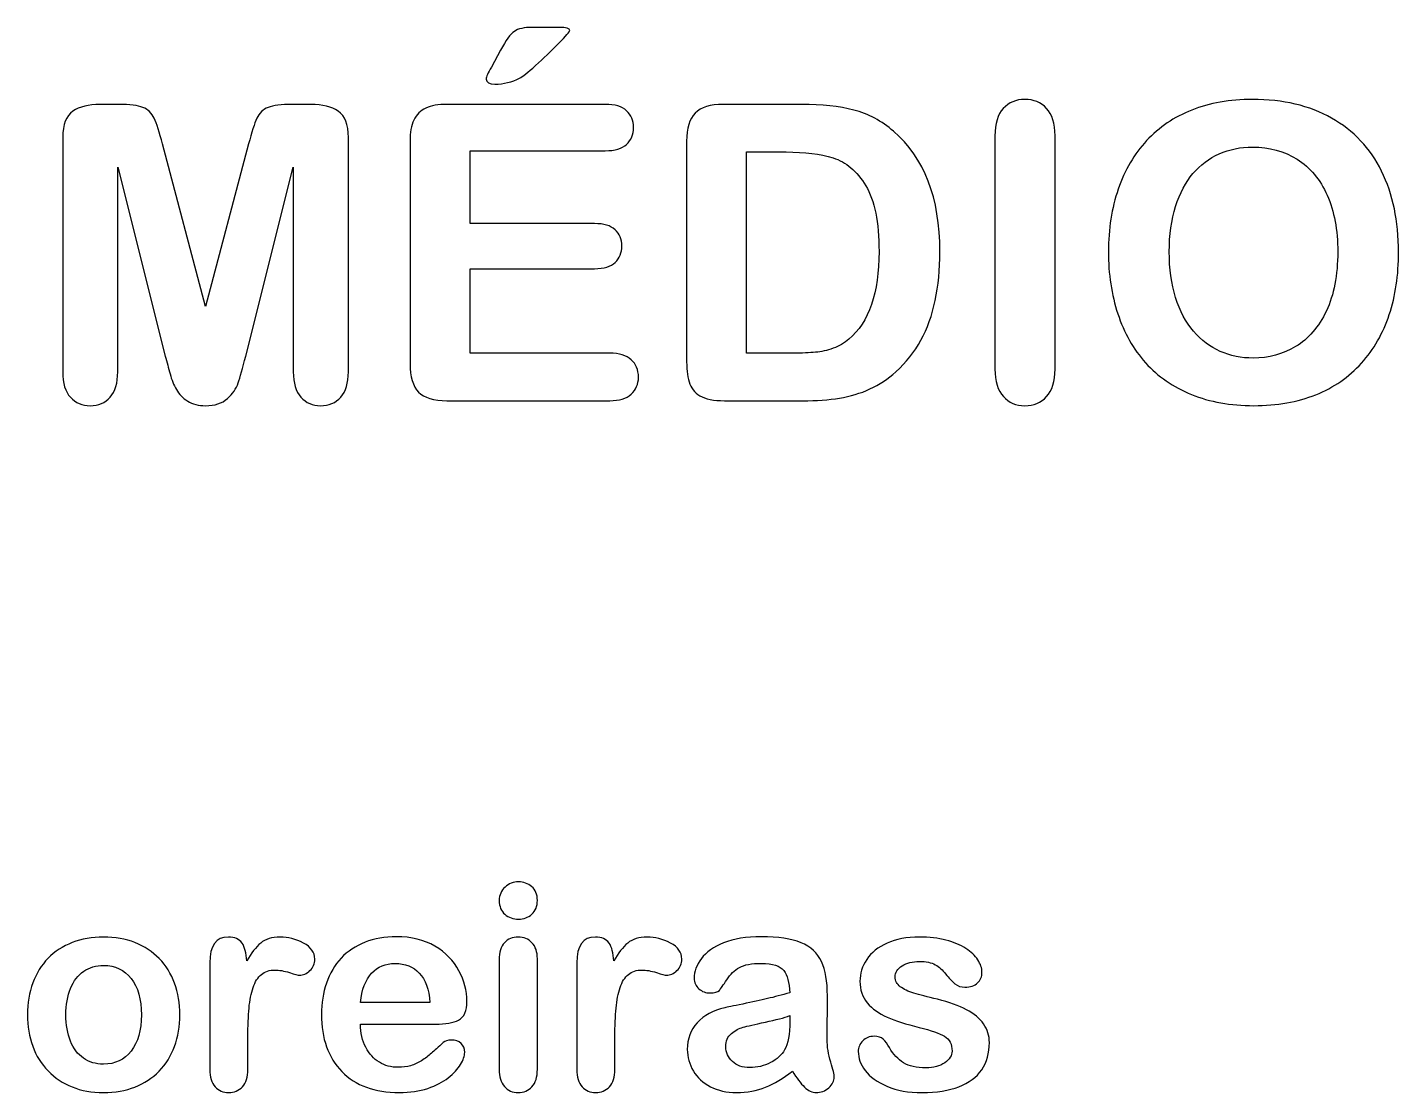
# Model space of a CAD drawing. Header units: millimetres. Extents: x -142 to 129, y -111 to 105.
# Drawn here: x -74.16 to -50.93, y 15.29 to 33.34 of the extents above; entities that cross this region are included whole.
import ezdxf

# ---------------------------------------------------------------- set-up
doc = ezdxf.new("R2010")
doc.units = ezdxf.units.MM
doc.header["$MEASUREMENT"] = 0
doc.layers.add('Layer 1', color=7, linetype='Continuous')

msp = doc.modelspace()

# ---------------------------------------------------------------- linework, layer by layer
at = {"layer": 'Layer 1', "color": 250}
for points, knots in [([(-65.6059, 33.3388), (-65.6059, 33.3388), (-65.1431, 33.3388), (-65.1431, 33.3388), (-65.0263, 33.3388), (-64.9678, 33.3213), (-64.9678, 33.2874), (-64.9678, 33.2699), (-65.0321, 33.1951), (-65.1595, 33.0654), (-65.288, 32.9357), (-65.4166, 32.8118), (-65.5475, 32.6926), (-65.6772, 32.5746), (-65.7683, 32.5021), (-65.8186, 32.4776), (-65.9483, 32.4109), (-66.0885, 32.3782), (-66.237, 32.3782), (-66.3351, 32.3782), (-66.3842, 32.4063), (-66.3842, 32.4635), (-66.3842, 32.5021), (-66.355, 32.5699), (-66.2954, 32.6657), (-66.2954, 32.6657), (-66.1411, 32.952), (-66.1411, 32.952), (-66.0511, 33.1191), (-65.974, 33.2255), (-65.9074, 33.2711), (-65.8408, 33.3166), (-65.7403, 33.3388), (-65.6059, 33.3388)], [0, 0, 0, 0, 0.0909091, 0.0909091, 0.0909091, 0.1818182, 0.1818182, 0.1818182, 0.2727273, 0.2727273, 0.2727273, 0.3636364, 0.3636364, 0.3636364, 0.4545455, 0.4545455, 0.4545455, 0.5454545, 0.5454545, 0.5454545, 0.6363636, 0.6363636, 0.6363636, 0.7272727, 0.7272727, 0.7272727, 0.8181818, 0.8181818, 0.8181818, 0.9090909, 0.9090909, 0.9090909, 1, 1, 1, 1]), ([(-57.7655, 27.5494), (-57.7655, 27.5494), (-57.7655, 31.5029), (-57.7655, 31.5029), (-57.7655, 31.7086), (-57.7188, 31.8617), (-57.6253, 31.9645), (-57.5318, 32.0674), (-57.4102, 32.1188), (-57.2618, 32.1188), (-57.1099, 32.1188), (-56.986, 32.0685), (-56.8914, 31.9669), (-56.7967, 31.8652), (-56.7488, 31.7109), (-56.7488, 31.5029), (-56.7488, 31.5029), (-56.7488, 27.5494), (-56.7488, 27.5494), (-56.7488, 27.3414), (-56.7967, 27.1872), (-56.8914, 27.0843), (-56.986, 26.9815), (-57.1099, 26.9301), (-57.2618, 26.9301), (-57.4079, 26.9301), (-57.5283, 26.9815), (-57.6229, 27.0855), (-57.7176, 27.1895), (-57.7655, 27.3438), (-57.7655, 27.5494)], [0, 0, 0, 0, 0.1, 0.1, 0.1, 0.2, 0.2, 0.2, 0.3, 0.3, 0.3, 0.4, 0.4, 0.4, 0.5, 0.5, 0.5, 0.6, 0.6, 0.6, 0.7, 0.7, 0.7, 0.8, 0.8, 0.8, 0.9, 0.9, 0.9, 1, 1, 1, 1]), ([(-53.4042, 32.1188), (-52.883, 32.1188), (-52.4365, 32.0136), (-52.0637, 31.8021), (-51.6909, 31.5917), (-51.4081, 31.2914), (-51.2165, 30.9022), (-51.0248, 30.5131), (-50.929, 30.0562), (-50.929, 29.5314), (-50.929, 29.1434), (-50.9816, 28.7905), (-51.0868, 28.4738), (-51.1919, 28.156), (-51.3485, 27.8813), (-51.5589, 27.6488), (-51.7692, 27.4162), (-52.0263, 27.2386), (-52.3325, 27.1147), (-52.6387, 26.992), (-52.9881, 26.9301), (-53.3831, 26.9301), (-53.7758, 26.9301), (-54.1275, 26.9932), (-54.4372, 27.1205), (-54.7481, 27.2468), (-55.0064, 27.4256), (-55.2144, 27.6558), (-55.4224, 27.886), (-55.579, 28.163), (-55.6853, 28.4878), (-55.7917, 28.8116), (-55.8443, 29.1621), (-55.8443, 29.5384), (-55.8443, 29.9241), (-55.7893, 30.277), (-55.6783, 30.5996), (-55.5673, 30.9209), (-55.4072, 31.1944), (-55.1968, 31.4211), (-54.9877, 31.6467), (-54.7317, 31.8196), (-54.4302, 31.9388), (-54.1299, 32.0592), (-53.7875, 32.1188), (-53.4042, 32.1188)], [0, 0, 0, 0, 0.0666667, 0.0666667, 0.0666667, 0.1333333, 0.1333333, 0.1333333, 0.2, 0.2, 0.2, 0.2666667, 0.2666667, 0.2666667, 0.3333333, 0.3333333, 0.3333333, 0.4, 0.4, 0.4, 0.4666667, 0.4666667, 0.4666667, 0.5333333, 0.5333333, 0.5333333, 0.6, 0.6, 0.6, 0.6666667, 0.6666667, 0.6666667, 0.7333333, 0.7333333, 0.7333333, 0.8, 0.8, 0.8, 0.8666667, 0.8666667, 0.8666667, 0.9333333, 0.9333333, 0.9333333, 1, 1, 1, 1]), ([(-71.8195, 27.7715), (-71.8195, 27.7715), (-72.6247, 30.9689), (-72.6247, 30.9689), (-72.6247, 30.9689), (-72.6247, 27.505), (-72.6247, 27.505), (-72.6247, 27.3134), (-72.6679, 27.1696), (-72.7532, 27.0738), (-72.8385, 26.978), (-72.9519, 26.9301), (-73.0921, 26.9301), (-73.2289, 26.9301), (-73.3411, 26.978), (-73.4275, 27.0726), (-73.514, 27.1673), (-73.5573, 27.311), (-73.5573, 27.505), (-73.5573, 27.505), (-73.5573, 31.476), (-73.5573, 31.476), (-73.5573, 31.6957), (-73.5, 31.843), (-73.3866, 31.9201), (-73.2721, 31.9961), (-73.1178, 32.0346), (-72.925, 32.0346), (-72.925, 32.0346), (-72.6095, 32.0346), (-72.6095, 32.0346), (-72.4202, 32.0346), (-72.2834, 32.0171), (-72.1981, 31.9832), (-72.1128, 31.9493), (-72.0485, 31.8874), (-72.0076, 31.7986), (-71.9667, 31.7098), (-71.92, 31.5649), (-71.8674, 31.3639), (-71.8674, 31.3639), (-71.1382, 28.6129), (-71.1382, 28.6129), (-71.1382, 28.6129), (-70.409, 31.3639), (-70.409, 31.3639), (-70.3564, 31.5649), (-70.3096, 31.7098), (-70.2687, 31.7986), (-70.2278, 31.8874), (-70.1647, 31.9493), (-70.0794, 31.9832), (-69.9941, 32.0171), (-69.8562, 32.0346), (-69.6669, 32.0346), (-69.6669, 32.0346), (-69.3525, 32.0346), (-69.3525, 32.0346), (-69.1585, 32.0346), (-69.0043, 31.9961), (-68.8897, 31.9201), (-68.7764, 31.843), (-68.7191, 31.6957), (-68.7191, 31.476), (-68.7191, 31.476), (-68.7191, 27.505), (-68.7191, 27.505), (-68.7191, 27.3134), (-68.7623, 27.1696), (-68.8477, 27.0738), (-68.933, 26.978), (-69.0475, 26.9301), (-69.1901, 26.9301), (-69.3245, 26.9301), (-69.4355, 26.978), (-69.522, 27.0738), (-69.6084, 27.1696), (-69.6517, 27.3134), (-69.6517, 27.505), (-69.6517, 27.505), (-69.6517, 30.9689), (-69.6517, 30.9689), (-69.6517, 30.9689), (-70.4569, 27.7715), (-70.4569, 27.7715), (-70.5095, 27.5646), (-70.5515, 27.4115), (-70.5854, 27.3145), (-70.6181, 27.2187), (-70.6789, 27.1299), (-70.7677, 27.0504), (-70.8577, 26.9698), (-70.9804, 26.9301), (-71.1382, 26.9301), (-71.2574, 26.9301), (-71.3579, 26.9558), (-71.4397, 27.0072), (-71.5215, 27.0586), (-71.5858, 27.1241), (-71.6313, 27.2035), (-71.6769, 27.2842), (-71.7131, 27.3718), (-71.7389, 27.4688), (-71.7657, 27.5658), (-71.7926, 27.6675), (-71.8195, 27.7715)], [0, 0, 0, 0, 0.0285714, 0.0285714, 0.0285714, 0.0571429, 0.0571429, 0.0571429, 0.0857143, 0.0857143, 0.0857143, 0.1142857, 0.1142857, 0.1142857, 0.1428571, 0.1428571, 0.1428571, 0.1714286, 0.1714286, 0.1714286, 0.2, 0.2, 0.2, 0.2285714, 0.2285714, 0.2285714, 0.2571429, 0.2571429, 0.2571429, 0.2857143, 0.2857143, 0.2857143, 0.3142857, 0.3142857, 0.3142857, 0.3428571, 0.3428571, 0.3428571, 0.3714286, 0.3714286, 0.3714286, 0.4, 0.4, 0.4, 0.4285714, 0.4285714, 0.4285714, 0.4571429, 0.4571429, 0.4571429, 0.4857143, 0.4857143, 0.4857143, 0.5142857, 0.5142857, 0.5142857, 0.5428571, 0.5428571, 0.5428571, 0.5714286, 0.5714286, 0.5714286, 0.6, 0.6, 0.6, 0.6285714, 0.6285714, 0.6285714, 0.6571429, 0.6571429, 0.6571429, 0.6857143, 0.6857143, 0.6857143, 0.7142857, 0.7142857, 0.7142857, 0.7428571, 0.7428571, 0.7428571, 0.7714286, 0.7714286, 0.7714286, 0.8, 0.8, 0.8, 0.8285714, 0.8285714, 0.8285714, 0.8571429, 0.8571429, 0.8571429, 0.8857143, 0.8857143, 0.8857143, 0.9142857, 0.9142857, 0.9142857, 0.9428571, 0.9428571, 0.9428571, 0.9714286, 0.9714286, 0.9714286, 1, 1, 1, 1]), ([(-64.3671, 31.2493), (-64.3671, 31.2493), (-66.6577, 31.2493), (-66.6577, 31.2493), (-66.6577, 31.2493), (-66.6577, 30.0153), (-66.6577, 30.0153), (-66.6577, 30.0153), (-64.5483, 30.0153), (-64.5483, 30.0153), (-64.3929, 30.0153), (-64.2772, 29.9802), (-64.2012, 29.9112), (-64.1241, 29.8423), (-64.0867, 29.75), (-64.0867, 29.6366), (-64.0867, 29.5233), (-64.1241, 29.4298), (-64.1989, 29.3585), (-64.2748, 29.2872), (-64.3905, 29.251), (-64.5483, 29.251), (-64.5483, 29.251), (-66.6577, 29.251), (-66.6577, 29.251), (-66.6577, 29.251), (-66.6577, 27.8206), (-66.6577, 27.8206), (-66.6577, 27.8206), (-64.2888, 27.8206), (-64.2888, 27.8206), (-64.1287, 27.8206), (-64.0084, 27.7832), (-63.9277, 27.7095), (-63.8459, 27.6359), (-63.805, 27.5366), (-63.805, 27.4139), (-63.805, 27.2958), (-63.8459, 27.1988), (-63.9277, 27.1252), (-64.0084, 27.0516), (-64.1287, 27.0142), (-64.2888, 27.0142), (-64.2888, 27.0142), (-67.0515, 27.0142), (-67.0515, 27.0142), (-67.2724, 27.0142), (-67.4313, 27.0633), (-67.5283, 27.1614), (-67.6253, 27.2596), (-67.6744, 27.4185), (-67.6744, 27.6371), (-67.6744, 27.6371), (-67.6744, 31.4118), (-67.6744, 31.4118), (-67.6744, 31.5578), (-67.6522, 31.677), (-67.6089, 31.7694), (-67.5657, 31.8617), (-67.4979, 31.9295), (-67.4056, 31.9715), (-67.3133, 32.0136), (-67.1952, 32.0346), (-67.0515, 32.0346), (-67.0515, 32.0346), (-64.3671, 32.0346), (-64.3671, 32.0346), (-64.2047, 32.0346), (-64.0843, 31.9984), (-64.006, 31.9271), (-63.9277, 31.8547), (-63.888, 31.76), (-63.888, 31.6443), (-63.888, 31.5251), (-63.9277, 31.4293), (-64.006, 31.3568), (-64.0843, 31.2856), (-64.2047, 31.2493), (-64.3671, 31.2493)], [0, 0, 0, 0, 0.0384615, 0.0384615, 0.0384615, 0.0769231, 0.0769231, 0.0769231, 0.1153846, 0.1153846, 0.1153846, 0.1538462, 0.1538462, 0.1538462, 0.1923077, 0.1923077, 0.1923077, 0.2307692, 0.2307692, 0.2307692, 0.2692308, 0.2692308, 0.2692308, 0.3076923, 0.3076923, 0.3076923, 0.3461538, 0.3461538, 0.3461538, 0.3846154, 0.3846154, 0.3846154, 0.4230769, 0.4230769, 0.4230769, 0.4615385, 0.4615385, 0.4615385, 0.5, 0.5, 0.5, 0.5384615, 0.5384615, 0.5384615, 0.5769231, 0.5769231, 0.5769231, 0.6153846, 0.6153846, 0.6153846, 0.6538462, 0.6538462, 0.6538462, 0.6923077, 0.6923077, 0.6923077, 0.7307692, 0.7307692, 0.7307692, 0.7692308, 0.7692308, 0.7692308, 0.8076923, 0.8076923, 0.8076923, 0.8461538, 0.8461538, 0.8461538, 0.8846154, 0.8846154, 0.8846154, 0.9230769, 0.9230769, 0.9230769, 0.9615385, 0.9615385, 0.9615385, 1, 1, 1, 1]), ([(-62.3676, 32.0346), (-62.3676, 32.0346), (-61.0424, 32.0346), (-61.0424, 32.0346), (-60.6976, 32.0346), (-60.4019, 32.0031), (-60.1554, 31.9388), (-59.9076, 31.8745), (-59.6844, 31.7542), (-59.4834, 31.5789), (-58.961, 31.1313), (-58.6992, 30.45), (-58.6992, 29.5373), (-58.6992, 29.2358), (-58.725, 28.9611), (-58.7775, 28.7122), (-58.8301, 28.4633), (-58.9119, 28.2389), (-59.0206, 28.0391), (-59.1305, 27.8393), (-59.2707, 27.6605), (-59.4425, 27.5027), (-59.5769, 27.3823), (-59.7241, 27.2853), (-59.8842, 27.2129), (-60.0443, 27.1392), (-60.2161, 27.0878), (-60.3996, 27.0586), (-60.5831, 27.0294), (-60.7911, 27.0142), (-61.0213, 27.0142), (-61.0213, 27.0142), (-62.3466, 27.0142), (-62.3466, 27.0142), (-62.5312, 27.0142), (-62.6703, 27.0422), (-62.7649, 27.0983), (-62.8584, 27.1544), (-62.9192, 27.2327), (-62.9472, 27.3344), (-62.9764, 27.4361), (-62.9905, 27.5681), (-62.9905, 27.7294), (-62.9905, 27.7294), (-62.9905, 31.4118), (-62.9905, 31.4118), (-62.9905, 31.6303), (-62.9414, 31.7892), (-62.8432, 31.8874), (-62.7451, 31.9856), (-62.5861, 32.0346), (-62.3676, 32.0346)], [0, 0, 0, 0, 0.0588235, 0.0588235, 0.0588235, 0.1176471, 0.1176471, 0.1176471, 0.1764706, 0.1764706, 0.1764706, 0.2352941, 0.2352941, 0.2352941, 0.2941176, 0.2941176, 0.2941176, 0.3529412, 0.3529412, 0.3529412, 0.4117647, 0.4117647, 0.4117647, 0.4705882, 0.4705882, 0.4705882, 0.5294118, 0.5294118, 0.5294118, 0.5882353, 0.5882353, 0.5882353, 0.6470588, 0.6470588, 0.6470588, 0.7058824, 0.7058824, 0.7058824, 0.7647059, 0.7647059, 0.7647059, 0.8235294, 0.8235294, 0.8235294, 0.8823529, 0.8823529, 0.8823529, 0.9411765, 0.9411765, 0.9411765, 1, 1, 1, 1]), ([(-61.9738, 31.2283), (-61.9738, 31.2283), (-61.9738, 27.8206), (-61.9738, 27.8206), (-61.9738, 27.8206), (-61.2025, 27.8206), (-61.2025, 27.8206), (-61.0342, 27.8206), (-60.901, 27.8252), (-60.8051, 27.8346), (-60.7093, 27.8439), (-60.61, 27.8661), (-60.5071, 27.9024), (-60.4043, 27.9398), (-60.3155, 27.9912), (-60.2407, 28.0566), (-59.9006, 28.3441), (-59.73, 28.8396), (-59.73, 29.5431), (-59.73, 30.0386), (-59.8048, 30.4102), (-59.9544, 30.6568), (-60.1039, 30.9034), (-60.2886, 31.06), (-60.5071, 31.1278), (-60.7268, 31.1944), (-60.9921, 31.2283), (-61.3018, 31.2283), (-61.3018, 31.2283), (-61.9738, 31.2283), (-61.9738, 31.2283)], [0, 0, 0, 0, 0.1, 0.1, 0.1, 0.2, 0.2, 0.2, 0.3, 0.3, 0.3, 0.4, 0.4, 0.4, 0.5, 0.5, 0.5, 0.6, 0.6, 0.6, 0.7, 0.7, 0.7, 0.8, 0.8, 0.8, 0.9, 0.9, 0.9, 1, 1, 1, 1]), ([(-51.9597, 29.5384), (-51.9597, 29.9054), (-52.0193, 30.2244), (-52.1374, 30.4944), (-52.2566, 30.7632), (-52.426, 30.9665), (-52.6457, 31.1056), (-52.8654, 31.2435), (-53.119, 31.3124), (-53.4042, 31.3124), (-53.6063, 31.3124), (-53.7945, 31.2739), (-53.9663, 31.1979), (-54.1392, 31.1208), (-54.2876, 31.0098), (-54.4115, 30.8637), (-54.5354, 30.7176), (-54.6336, 30.5306), (-54.706, 30.3039), (-54.7773, 30.076), (-54.8135, 29.8213), (-54.8135, 29.5384), (-54.8135, 29.2521), (-54.7773, 28.995), (-54.706, 28.7636), (-54.6336, 28.5334), (-54.5319, 28.3418), (-54.401, 28.1898), (-54.2701, 28.0379), (-54.1194, 27.9246), (-53.9499, 27.8498), (-53.7793, 27.7738), (-53.5935, 27.7364), (-53.3901, 27.7364), (-53.1295, 27.7364), (-52.8911, 27.8019), (-52.6726, 27.9316), (-52.4552, 28.0613), (-52.2823, 28.2623), (-52.1526, 28.5346), (-52.024, 28.8057), (-51.9597, 29.1411), (-51.9597, 29.5384)], [0, 0, 0, 0, 0.0714286, 0.0714286, 0.0714286, 0.1428571, 0.1428571, 0.1428571, 0.2142857, 0.2142857, 0.2142857, 0.2857143, 0.2857143, 0.2857143, 0.3571429, 0.3571429, 0.3571429, 0.4285714, 0.4285714, 0.4285714, 0.5, 0.5, 0.5, 0.5714286, 0.5714286, 0.5714286, 0.6428571, 0.6428571, 0.6428571, 0.7142857, 0.7142857, 0.7142857, 0.7857143, 0.7857143, 0.7857143, 0.8571429, 0.8571429, 0.8571429, 0.9285714, 0.9285714, 0.9285714, 1, 1, 1, 1]), ([(-65.8367, 18.2296), (-65.9267, 18.2296), (-66.0037, 18.2572), (-66.0677, 18.3123), (-66.1317, 18.3674), (-66.1633, 18.446), (-66.1633, 18.5473), (-66.1633, 18.6381), (-66.1309, 18.7135), (-66.0653, 18.7727), (-65.9996, 18.8318), (-65.9234, 18.8618), (-65.8367, 18.8618), (-65.7524, 18.8618), (-65.6786, 18.8351), (-65.6138, 18.7816), (-65.549, 18.7273), (-65.5165, 18.6495), (-65.5165, 18.5473), (-65.5165, 18.4476), (-65.5481, 18.3698), (-65.6114, 18.3139), (-65.6746, 18.258), (-65.7492, 18.2296), (-65.8367, 18.2296)], [0, 0, 0, 0, 0.125, 0.125, 0.125, 0.25, 0.25, 0.25, 0.375, 0.375, 0.375, 0.5, 0.5, 0.5, 0.625, 0.625, 0.625, 0.75, 0.75, 0.75, 0.875, 0.875, 0.875, 1, 1, 1, 1]), ([(-71.5729, 16.6094), (-71.5729, 16.4156), (-71.6029, 16.2381), (-71.6629, 16.0752), (-71.7237, 15.9123), (-71.8104, 15.7721), (-71.9247, 15.6554), (-72.0381, 15.5378), (-72.1751, 15.4487), (-72.3332, 15.3863), (-72.4912, 15.3239), (-72.6696, 15.2922), (-72.8673, 15.2922), (-73.0643, 15.2922), (-73.241, 15.3239), (-73.3974, 15.3871), (-73.5538, 15.4503), (-73.69, 15.5411), (-73.8051, 15.6594), (-73.9194, 15.7769), (-74.0069, 15.9164), (-74.0661, 16.0768), (-74.1253, 16.2381), (-74.1553, 16.4156), (-74.1553, 16.6102), (-74.1553, 16.8063), (-74.1253, 16.9863), (-74.0653, 17.1492), (-74.0045, 17.3121), (-73.9186, 17.4515), (-73.8059, 17.5674), (-73.6933, 17.6825), (-73.5571, 17.7717), (-73.3974, 17.8341), (-73.2377, 17.8965), (-73.061, 17.9281), (-72.8673, 17.9281), (-72.6712, 17.9281), (-72.4929, 17.8965), (-72.3332, 17.8333), (-72.1735, 17.77), (-72.0365, 17.6793), (-71.9222, 17.5617), (-71.808, 17.445), (-71.7212, 17.3056), (-71.6621, 17.1435), (-71.6029, 16.9822), (-71.5729, 16.8039), (-71.5729, 16.6094)], [0, 0, 0, 0, 0.0625, 0.0625, 0.0625, 0.125, 0.125, 0.125, 0.1875, 0.1875, 0.1875, 0.25, 0.25, 0.25, 0.3125, 0.3125, 0.3125, 0.375, 0.375, 0.375, 0.4375, 0.4375, 0.4375, 0.5, 0.5, 0.5, 0.5625, 0.5625, 0.5625, 0.625, 0.625, 0.625, 0.6875, 0.6875, 0.6875, 0.75, 0.75, 0.75, 0.8125, 0.8125, 0.8125, 0.875, 0.875, 0.875, 0.9375, 0.9375, 0.9375, 1, 1, 1, 1]), ([(-70.4203, 16.2276), (-70.4203, 16.2276), (-70.4203, 15.6862), (-70.4203, 15.6862), (-70.4203, 15.5549), (-70.4511, 15.4568), (-70.5127, 15.3911), (-70.5743, 15.3255), (-70.6521, 15.2922), (-70.7469, 15.2922), (-70.8402, 15.2922), (-70.9172, 15.3255), (-70.9771, 15.3919), (-71.0371, 15.4584), (-71.0671, 15.5565), (-71.0671, 15.6862), (-71.0671, 15.6862), (-71.0671, 17.4912), (-71.0671, 17.4912), (-71.0671, 17.7822), (-70.9617, 17.9281), (-70.7518, 17.9281), (-70.6448, 17.9281), (-70.567, 17.8941), (-70.52, 17.826), (-70.4722, 17.7579), (-70.4462, 17.6566), (-70.4414, 17.5236), (-70.3644, 17.6566), (-70.2849, 17.7579), (-70.2031, 17.826), (-70.1212, 17.8941), (-70.0126, 17.9281), (-69.8764, 17.9281), (-69.7403, 17.9281), (-69.6081, 17.8941), (-69.4801, 17.826), (-69.352, 17.7579), (-69.288, 17.6671), (-69.288, 17.5544), (-69.288, 17.475), (-69.3147, 17.4102), (-69.3698, 17.3583), (-69.4242, 17.3064), (-69.4833, 17.2813), (-69.5465, 17.2813), (-69.57, 17.2813), (-69.6276, 17.2959), (-69.7184, 17.3251), (-69.81, 17.3542), (-69.8902, 17.3688), (-69.9599, 17.3688), (-70.0547, 17.3688), (-70.1317, 17.3437), (-70.1925, 17.2943), (-70.2525, 17.244), (-70.2995, 17.1702), (-70.3328, 17.0722), (-70.366, 16.9741), (-70.3887, 16.8574), (-70.4017, 16.722), (-70.4138, 16.5867), (-70.4203, 16.4221), (-70.4203, 16.2276)], [0, 0, 0, 0, 0.047619, 0.047619, 0.047619, 0.0952381, 0.0952381, 0.0952381, 0.1428571, 0.1428571, 0.1428571, 0.1904762, 0.1904762, 0.1904762, 0.2380952, 0.2380952, 0.2380952, 0.2857143, 0.2857143, 0.2857143, 0.3333333, 0.3333333, 0.3333333, 0.3809524, 0.3809524, 0.3809524, 0.4285714, 0.4285714, 0.4285714, 0.4761905, 0.4761905, 0.4761905, 0.5238095, 0.5238095, 0.5238095, 0.5714286, 0.5714286, 0.5714286, 0.6190476, 0.6190476, 0.6190476, 0.6666667, 0.6666667, 0.6666667, 0.7142857, 0.7142857, 0.7142857, 0.7619048, 0.7619048, 0.7619048, 0.8095238, 0.8095238, 0.8095238, 0.8571429, 0.8571429, 0.8571429, 0.9047619, 0.9047619, 0.9047619, 0.952381, 0.952381, 0.952381, 1, 1, 1, 1]), ([(-67.2446, 16.4497), (-67.2446, 16.4497), (-68.5131, 16.4497), (-68.5131, 16.4497), (-68.5115, 16.3022), (-68.4815, 16.1725), (-68.424, 16.0598), (-68.3664, 15.9472), (-68.2894, 15.8629), (-68.1938, 15.8061), (-68.0981, 15.7486), (-67.992, 15.7202), (-67.8769, 15.7202), (-67.799, 15.7202), (-67.7285, 15.7291), (-67.6645, 15.7478), (-67.5997, 15.7656), (-67.5381, 15.794), (-67.4781, 15.8329), (-67.4173, 15.8718), (-67.3622, 15.9131), (-67.3119, 15.9577), (-67.2609, 16.0023), (-67.1952, 16.0622), (-67.1141, 16.1384), (-67.0809, 16.1668), (-67.0339, 16.1814), (-66.9723, 16.1814), (-66.9058, 16.1814), (-66.8515, 16.1628), (-66.8102, 16.1263), (-66.7697, 16.0906), (-66.7486, 16.0387), (-66.7486, 15.9723), (-66.7486, 15.9139), (-66.7721, 15.8458), (-66.8175, 15.7672), (-66.8637, 15.6894), (-66.9326, 15.614), (-67.0258, 15.5427), (-67.1182, 15.4706), (-67.2341, 15.4106), (-67.3743, 15.3636), (-67.5145, 15.3157), (-67.6758, 15.2922), (-67.8574, 15.2922), (-68.274, 15.2922), (-68.5974, 15.4114), (-68.8284, 15.6489), (-69.0594, 15.8864), (-69.1745, 16.2081), (-69.1745, 16.615), (-69.1745, 16.8063), (-69.1462, 16.9846), (-69.0894, 17.1484), (-69.0327, 17.3121), (-68.9492, 17.4523), (-68.8406, 17.5698), (-68.7312, 17.6866), (-68.5966, 17.7765), (-68.4369, 17.8389), (-68.2773, 17.9013), (-68.0998, 17.933), (-67.9052, 17.933), (-67.6515, 17.933), (-67.4343, 17.8795), (-67.2536, 17.7725), (-67.072, 17.6655), (-66.9366, 17.5277), (-66.8459, 17.3575), (-66.7559, 17.1881), (-66.7105, 17.0154), (-66.7105, 16.8395), (-66.7105, 16.6766), (-66.7575, 16.5705), (-66.8507, 16.5218), (-66.9439, 16.474), (-67.0752, 16.4497), (-67.2446, 16.4497)], [0, 0, 0, 0, 0.0384615, 0.0384615, 0.0384615, 0.0769231, 0.0769231, 0.0769231, 0.1153846, 0.1153846, 0.1153846, 0.1538462, 0.1538462, 0.1538462, 0.1923077, 0.1923077, 0.1923077, 0.2307692, 0.2307692, 0.2307692, 0.2692308, 0.2692308, 0.2692308, 0.3076923, 0.3076923, 0.3076923, 0.3461538, 0.3461538, 0.3461538, 0.3846154, 0.3846154, 0.3846154, 0.4230769, 0.4230769, 0.4230769, 0.4615385, 0.4615385, 0.4615385, 0.5, 0.5, 0.5, 0.5384615, 0.5384615, 0.5384615, 0.5769231, 0.5769231, 0.5769231, 0.6153846, 0.6153846, 0.6153846, 0.6538462, 0.6538462, 0.6538462, 0.6923077, 0.6923077, 0.6923077, 0.7307692, 0.7307692, 0.7307692, 0.7692308, 0.7692308, 0.7692308, 0.8076923, 0.8076923, 0.8076923, 0.8461538, 0.8461538, 0.8461538, 0.8846154, 0.8846154, 0.8846154, 0.9230769, 0.9230769, 0.9230769, 0.9615385, 0.9615385, 0.9615385, 1, 1, 1, 1]), ([(-65.5165, 17.5601), (-65.5165, 17.5601), (-65.5165, 15.6862), (-65.5165, 15.6862), (-65.5165, 15.5565), (-65.5473, 15.4584), (-65.6089, 15.3919), (-65.6705, 15.3255), (-65.7483, 15.2922), (-65.8432, 15.2922), (-65.938, 15.2922), (-66.015, 15.3263), (-66.0742, 15.3944), (-66.1333, 15.4625), (-66.1633, 15.5597), (-66.1633, 15.6862), (-66.1633, 15.6862), (-66.1633, 17.5407), (-66.1633, 17.5407), (-66.1633, 17.6695), (-66.1333, 17.766), (-66.0742, 17.8308), (-66.015, 17.8957), (-65.938, 17.9281), (-65.8432, 17.9281), (-65.7483, 17.9281), (-65.6705, 17.8957), (-65.6089, 17.8308), (-65.5473, 17.766), (-65.5165, 17.6752), (-65.5165, 17.5601)], [0, 0, 0, 0, 0.1, 0.1, 0.1, 0.2, 0.2, 0.2, 0.3, 0.3, 0.3, 0.4, 0.4, 0.4, 0.5, 0.5, 0.5, 0.6, 0.6, 0.6, 0.7, 0.7, 0.7, 0.8, 0.8, 0.8, 0.9, 0.9, 0.9, 1, 1, 1, 1]), ([(-64.2035, 16.2276), (-64.2035, 16.2276), (-64.2035, 15.6862), (-64.2035, 15.6862), (-64.2035, 15.5549), (-64.2343, 15.4568), (-64.2959, 15.3911), (-64.3575, 15.3255), (-64.4353, 15.2922), (-64.5301, 15.2922), (-64.6234, 15.2922), (-64.7004, 15.3255), (-64.7603, 15.3919), (-64.8203, 15.4584), (-64.8503, 15.5565), (-64.8503, 15.6862), (-64.8503, 15.6862), (-64.8503, 17.4912), (-64.8503, 17.4912), (-64.8503, 17.7822), (-64.7449, 17.9281), (-64.535, 17.9281), (-64.428, 17.9281), (-64.3502, 17.8941), (-64.3032, 17.826), (-64.2554, 17.7579), (-64.2294, 17.6566), (-64.2246, 17.5236), (-64.1476, 17.6566), (-64.0681, 17.7579), (-63.9863, 17.826), (-63.9044, 17.8941), (-63.7958, 17.9281), (-63.6596, 17.9281), (-63.5235, 17.9281), (-63.3913, 17.8941), (-63.2633, 17.826), (-63.1352, 17.7579), (-63.0712, 17.6671), (-63.0712, 17.5544), (-63.0712, 17.475), (-63.0979, 17.4102), (-63.153, 17.3583), (-63.2074, 17.3064), (-63.2665, 17.2813), (-63.3297, 17.2813), (-63.3532, 17.2813), (-63.4108, 17.2959), (-63.5016, 17.3251), (-63.5932, 17.3542), (-63.6734, 17.3688), (-63.7431, 17.3688), (-63.8379, 17.3688), (-63.9149, 17.3437), (-63.9757, 17.2943), (-64.0357, 17.244), (-64.0827, 17.1702), (-64.116, 17.0722), (-64.1492, 16.9741), (-64.1719, 16.8574), (-64.1849, 16.722), (-64.197, 16.5867), (-64.2035, 16.4221), (-64.2035, 16.2276)], [0, 0, 0, 0, 0.047619, 0.047619, 0.047619, 0.0952381, 0.0952381, 0.0952381, 0.1428571, 0.1428571, 0.1428571, 0.1904762, 0.1904762, 0.1904762, 0.2380952, 0.2380952, 0.2380952, 0.2857143, 0.2857143, 0.2857143, 0.3333333, 0.3333333, 0.3333333, 0.3809524, 0.3809524, 0.3809524, 0.4285714, 0.4285714, 0.4285714, 0.4761905, 0.4761905, 0.4761905, 0.5238095, 0.5238095, 0.5238095, 0.5714286, 0.5714286, 0.5714286, 0.6190476, 0.6190476, 0.6190476, 0.6666667, 0.6666667, 0.6666667, 0.7142857, 0.7142857, 0.7142857, 0.7619048, 0.7619048, 0.7619048, 0.8095238, 0.8095238, 0.8095238, 0.8571429, 0.8571429, 0.8571429, 0.9047619, 0.9047619, 0.9047619, 0.952381, 0.952381, 0.952381, 1, 1, 1, 1]), ([(-61.1981, 15.6562), (-61.3553, 15.5346), (-61.5069, 15.4438), (-61.6528, 15.383), (-61.7995, 15.3222), (-61.964, 15.2922), (-62.1456, 15.2922), (-62.3117, 15.2922), (-62.4584, 15.3255), (-62.5841, 15.3911), (-62.7097, 15.4568), (-62.807, 15.5451), (-62.875, 15.6578), (-62.9431, 15.7705), (-62.9772, 15.892), (-62.9772, 16.0233), (-62.9772, 16.2008), (-62.9212, 16.3516), (-62.8086, 16.4764), (-62.6959, 16.6021), (-62.5411, 16.6855), (-62.3441, 16.7285), (-62.3036, 16.7382), (-62.2015, 16.7593), (-62.0386, 16.7925), (-61.8757, 16.8258), (-61.7354, 16.8558), (-61.6195, 16.8841), (-61.5036, 16.9117), (-61.3772, 16.9449), (-61.241, 16.9846), (-61.2491, 17.1557), (-61.2832, 17.2813), (-61.3439, 17.3607), (-61.4055, 17.441), (-61.5312, 17.4807), (-61.7233, 17.4807), (-61.8878, 17.4807), (-62.0118, 17.458), (-62.0945, 17.4118), (-62.178, 17.3664), (-62.2493, 17.2975), (-62.3085, 17.2051), (-62.3677, 17.1135), (-62.4098, 17.0535), (-62.4341, 17.0235), (-62.4592, 16.9944), (-62.5119, 16.9798), (-62.5922, 16.9798), (-62.6651, 16.9798), (-62.7283, 17.0033), (-62.781, 17.0503), (-62.8337, 17.0965), (-62.8605, 17.1565), (-62.8605, 17.2294), (-62.8605, 17.3437), (-62.8199, 17.4547), (-62.7397, 17.5625), (-62.6586, 17.6703), (-62.533, 17.7587), (-62.362, 17.8284), (-62.191, 17.8981), (-61.9778, 17.933), (-61.7225, 17.933), (-61.438, 17.933), (-61.2135, 17.8989), (-61.0505, 17.8316), (-60.8876, 17.7644), (-60.7725, 17.6582), (-60.7052, 17.5123), (-60.638, 17.3664), (-60.6039, 17.1735), (-60.6039, 16.9328), (-60.6039, 16.7804), (-60.6047, 16.6515), (-60.6056, 16.5453), (-60.6064, 16.4391), (-60.6072, 16.3208), (-60.6088, 16.1911), (-60.6088, 16.0695), (-60.5885, 15.9423), (-60.548, 15.8102), (-60.5075, 15.6789), (-60.488, 15.5938), (-60.488, 15.5557), (-60.488, 15.4892), (-60.5188, 15.4284), (-60.5812, 15.3741), (-60.6445, 15.3198), (-60.715, 15.2922), (-60.7944, 15.2922), (-60.8609, 15.2922), (-60.9265, 15.323), (-60.9914, 15.3855), (-61.0562, 15.4479), (-61.1251, 15.5378), (-61.1981, 15.6562)], [0, 0, 0, 0, 0.03125, 0.03125, 0.03125, 0.0625, 0.0625, 0.0625, 0.09375, 0.09375, 0.09375, 0.125, 0.125, 0.125, 0.15625, 0.15625, 0.15625, 0.1875, 0.1875, 0.1875, 0.21875, 0.21875, 0.21875, 0.25, 0.25, 0.25, 0.28125, 0.28125, 0.28125, 0.3125, 0.3125, 0.3125, 0.34375, 0.34375, 0.34375, 0.375, 0.375, 0.375, 0.40625, 0.40625, 0.40625, 0.4375, 0.4375, 0.4375, 0.46875, 0.46875, 0.46875, 0.5, 0.5, 0.5, 0.53125, 0.53125, 0.53125, 0.5625, 0.5625, 0.5625, 0.59375, 0.59375, 0.59375, 0.625, 0.625, 0.625, 0.65625, 0.65625, 0.65625, 0.6875, 0.6875, 0.6875, 0.71875, 0.71875, 0.71875, 0.75, 0.75, 0.75, 0.78125, 0.78125, 0.78125, 0.8125, 0.8125, 0.8125, 0.84375, 0.84375, 0.84375, 0.875, 0.875, 0.875, 0.90625, 0.90625, 0.90625, 0.9375, 0.9375, 0.9375, 0.96875, 0.96875, 0.96875, 1, 1, 1, 1]), ([(-57.8602, 16.1384), (-57.8602, 15.9601), (-57.904, 15.8069), (-57.9907, 15.6797), (-58.0774, 15.5524), (-58.2063, 15.456), (-58.3765, 15.3903), (-58.5467, 15.3247), (-58.7534, 15.2922), (-58.9974, 15.2922), (-59.23, 15.2922), (-59.4294, 15.3279), (-59.5956, 15.3992), (-59.7617, 15.4697), (-59.8841, 15.5589), (-59.9636, 15.6659), (-60.0422, 15.7721), (-60.0819, 15.8791), (-60.0819, 15.9869), (-60.0819, 16.0582), (-60.0568, 16.119), (-60.0057, 16.1692), (-59.9555, 16.2203), (-59.8914, 16.2454), (-59.8136, 16.2454), (-59.7455, 16.2454), (-59.6937, 16.2284), (-59.6572, 16.1952), (-59.6207, 16.1619), (-59.5859, 16.1157), (-59.5526, 16.055), (-59.4862, 15.9399), (-59.4067, 15.8531), (-59.3143, 15.7964), (-59.2219, 15.7388), (-59.0955, 15.7105), (-58.9358, 15.7105), (-58.8061, 15.7105), (-58.6999, 15.7397), (-58.6173, 15.7972), (-58.5338, 15.8548), (-58.4924, 15.9212), (-58.4924, 15.9958), (-58.4924, 16.1101), (-58.5354, 16.1927), (-58.6213, 16.2454), (-58.708, 16.2973), (-58.8499, 16.3476), (-59.0477, 16.3954), (-59.2706, 16.4505), (-59.4521, 16.5089), (-59.5923, 16.5696), (-59.7317, 16.6304), (-59.8436, 16.7115), (-59.9279, 16.8112), (-60.0114, 16.9109), (-60.0535, 17.0341), (-60.0535, 17.1792), (-60.0535, 17.3097), (-60.0146, 17.432), (-59.9376, 17.548), (-59.8598, 17.6639), (-59.7455, 17.7555), (-59.594, 17.8243), (-59.4432, 17.8932), (-59.2608, 17.9281), (-59.0468, 17.9281), (-58.8791, 17.9281), (-58.7283, 17.9111), (-58.5954, 17.8762), (-58.4616, 17.8414), (-58.3498, 17.7944), (-58.2606, 17.736), (-58.1707, 17.6768), (-58.1026, 17.612), (-58.0564, 17.5407), (-58.0094, 17.4693), (-57.9859, 17.4004), (-57.9859, 17.3315), (-57.9859, 17.2578), (-58.011, 17.1962), (-58.0612, 17.1492), (-58.1107, 17.1014), (-58.182, 17.0778), (-58.2736, 17.0778), (-58.3401, 17.0778), (-58.3968, 17.0965), (-58.4438, 17.1346), (-58.49, 17.1727), (-58.5435, 17.2294), (-58.6043, 17.3056), (-58.6529, 17.3688), (-58.7105, 17.4199), (-58.7769, 17.458), (-58.8434, 17.4961), (-58.9334, 17.5147), (-59.0477, 17.5147), (-59.1644, 17.5147), (-59.2616, 17.4896), (-59.3394, 17.4402), (-59.4165, 17.3899), (-59.4554, 17.3275), (-59.4554, 17.2529), (-59.4554, 17.1848), (-59.427, 17.1289), (-59.3703, 17.086), (-59.3127, 17.0422), (-59.2365, 17.0057), (-59.1401, 16.9773), (-59.0436, 16.949), (-58.9107, 16.9141), (-58.7413, 16.8728), (-58.5403, 16.8241), (-58.3757, 16.765), (-58.2485, 16.6969), (-58.1212, 16.6288), (-58.0248, 16.5486), (-57.9591, 16.4554), (-57.8935, 16.363), (-57.8602, 16.2576), (-57.8602, 16.1384)], [0, 0, 0, 0, 0.025, 0.025, 0.025, 0.05, 0.05, 0.05, 0.075, 0.075, 0.075, 0.1, 0.1, 0.1, 0.125, 0.125, 0.125, 0.15, 0.15, 0.15, 0.175, 0.175, 0.175, 0.2, 0.2, 0.2, 0.225, 0.225, 0.225, 0.25, 0.25, 0.25, 0.275, 0.275, 0.275, 0.3, 0.3, 0.3, 0.325, 0.325, 0.325, 0.35, 0.35, 0.35, 0.375, 0.375, 0.375, 0.4, 0.4, 0.4, 0.425, 0.425, 0.425, 0.45, 0.45, 0.45, 0.475, 0.475, 0.475, 0.5, 0.5, 0.5, 0.525, 0.525, 0.525, 0.55, 0.55, 0.55, 0.575, 0.575, 0.575, 0.6, 0.6, 0.6, 0.625, 0.625, 0.625, 0.65, 0.65, 0.65, 0.675, 0.675, 0.675, 0.7, 0.7, 0.7, 0.725, 0.725, 0.725, 0.75, 0.75, 0.75, 0.775, 0.775, 0.775, 0.8, 0.8, 0.8, 0.825, 0.825, 0.825, 0.85, 0.85, 0.85, 0.875, 0.875, 0.875, 0.9, 0.9, 0.9, 0.925, 0.925, 0.925, 0.95, 0.95, 0.95, 0.975, 0.975, 0.975, 1, 1, 1, 1]), ([(-72.2246, 16.6094), (-72.2246, 16.8736), (-72.2829, 17.0787), (-72.3988, 17.2262), (-72.5156, 17.3729), (-72.6712, 17.4466), (-72.8673, 17.4466), (-72.9946, 17.4466), (-73.1056, 17.4142), (-73.2021, 17.3486), (-73.2985, 17.2829), (-73.3731, 17.1856), (-73.425, 17.0576), (-73.4777, 16.9295), (-73.5036, 16.7796), (-73.5036, 16.6094), (-73.5036, 16.44), (-73.4777, 16.2916), (-73.4266, 16.1652), (-73.3747, 16.0387), (-73.3018, 15.9415), (-73.2061, 15.8742), (-73.1105, 15.8069), (-72.997, 15.7737), (-72.8673, 15.7737), (-72.6712, 15.7737), (-72.5156, 15.8475), (-72.3988, 15.9958), (-72.2829, 16.1433), (-72.2246, 16.3484), (-72.2246, 16.6094)], [0, 0, 0, 0, 0.1, 0.1, 0.1, 0.2, 0.2, 0.2, 0.3, 0.3, 0.3, 0.4, 0.4, 0.4, 0.5, 0.5, 0.5, 0.6, 0.6, 0.6, 0.7, 0.7, 0.7, 0.8, 0.8, 0.8, 0.9, 0.9, 0.9, 1, 1, 1, 1]), ([(-68.5131, 16.8193), (-68.5131, 16.8193), (-67.3379, 16.8193), (-67.3379, 16.8193), (-67.3533, 17.0406), (-67.4132, 17.2059), (-67.517, 17.3161), (-67.6207, 17.4256), (-67.7569, 17.4807), (-67.9263, 17.4807), (-68.0884, 17.4807), (-68.2205, 17.4248), (-68.3243, 17.3137), (-68.428, 17.2019), (-68.4912, 17.0373), (-68.5131, 16.8193)], [0, 0, 0, 0, 0.2, 0.2, 0.2, 0.4, 0.4, 0.4, 0.6, 0.6, 0.6, 0.8, 0.8, 0.8, 1, 1, 1, 1]), ([(-61.241, 16.5956), (-61.3358, 16.5607), (-61.4736, 16.5234), (-61.6552, 16.4853), (-61.8359, 16.4464), (-61.9616, 16.4173), (-62.0313, 16.3994), (-62.101, 16.3808), (-62.1674, 16.3451), (-62.2307, 16.2924), (-62.2939, 16.2389), (-62.3255, 16.1652), (-62.3255, 16.0695), (-62.3255, 15.9715), (-62.2882, 15.888), (-62.2136, 15.8191), (-62.1399, 15.7502), (-62.0426, 15.7153), (-61.9219, 15.7153), (-61.7938, 15.7153), (-61.6755, 15.7437), (-61.5677, 15.7996), (-61.459, 15.8564), (-61.3796, 15.9285), (-61.3285, 16.0177), (-61.2702, 16.1157), (-61.241, 16.2779), (-61.241, 16.5032), (-61.241, 16.5032), (-61.241, 16.5956), (-61.241, 16.5956)], [0, 0, 0, 0, 0.1, 0.1, 0.1, 0.2, 0.2, 0.2, 0.3, 0.3, 0.3, 0.4, 0.4, 0.4, 0.5, 0.5, 0.5, 0.6, 0.6, 0.6, 0.7, 0.7, 0.7, 0.8, 0.8, 0.8, 0.9, 0.9, 0.9, 1, 1, 1, 1])]:
    msp.add_open_spline(points, degree=3, knots=knots, dxfattribs=at)

doc.saveas('drawing.dxf')
